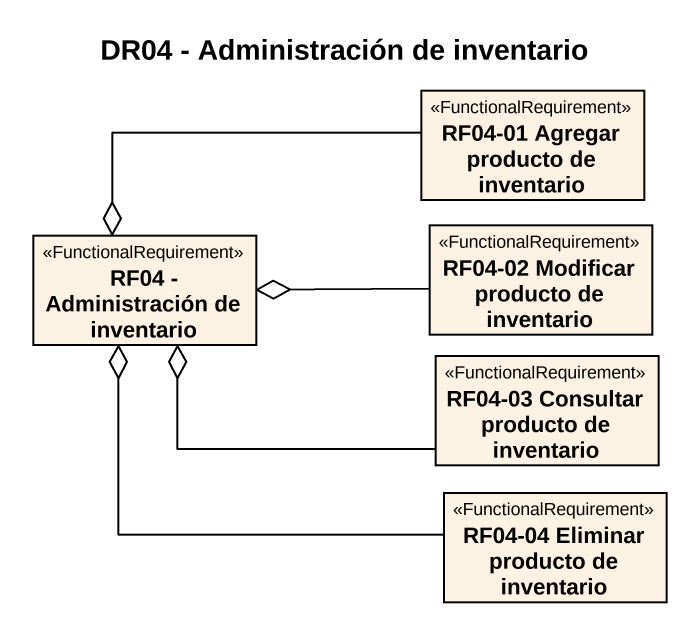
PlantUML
@startuml
title DR04 - Administración de inventario
hide circle
hide empty members
class "RF04-01 Agregar producto de inventario" as RF04_01_Agregar_producto_de <<FunctionalRequirement>>
class "RF04 - Administración de inventario" as RF04_Administración_de <<FunctionalRequirement>>
class "RF04-02 Modificar producto de inventario" as RF04_02_Modificar_producto <<FunctionalRequirement>>
class "RF04-03 Consultar producto de inventario" as RF04_03_Consultar_producto <<FunctionalRequirement>>
class "RF04-04 Eliminar producto de inventario" as RF04_04_Eliminar_producto <<FunctionalRequirement>>
RF04_01_Agregar_producto_de -left-o RF04_Administración_de
RF04_02_Modificar_producto -left-o RF04_Administración_de
RF04_03_Consultar_producto -left-o RF04_Administración_de
RF04_04_Eliminar_producto -up-o RF04_Administración_de
@enduml
